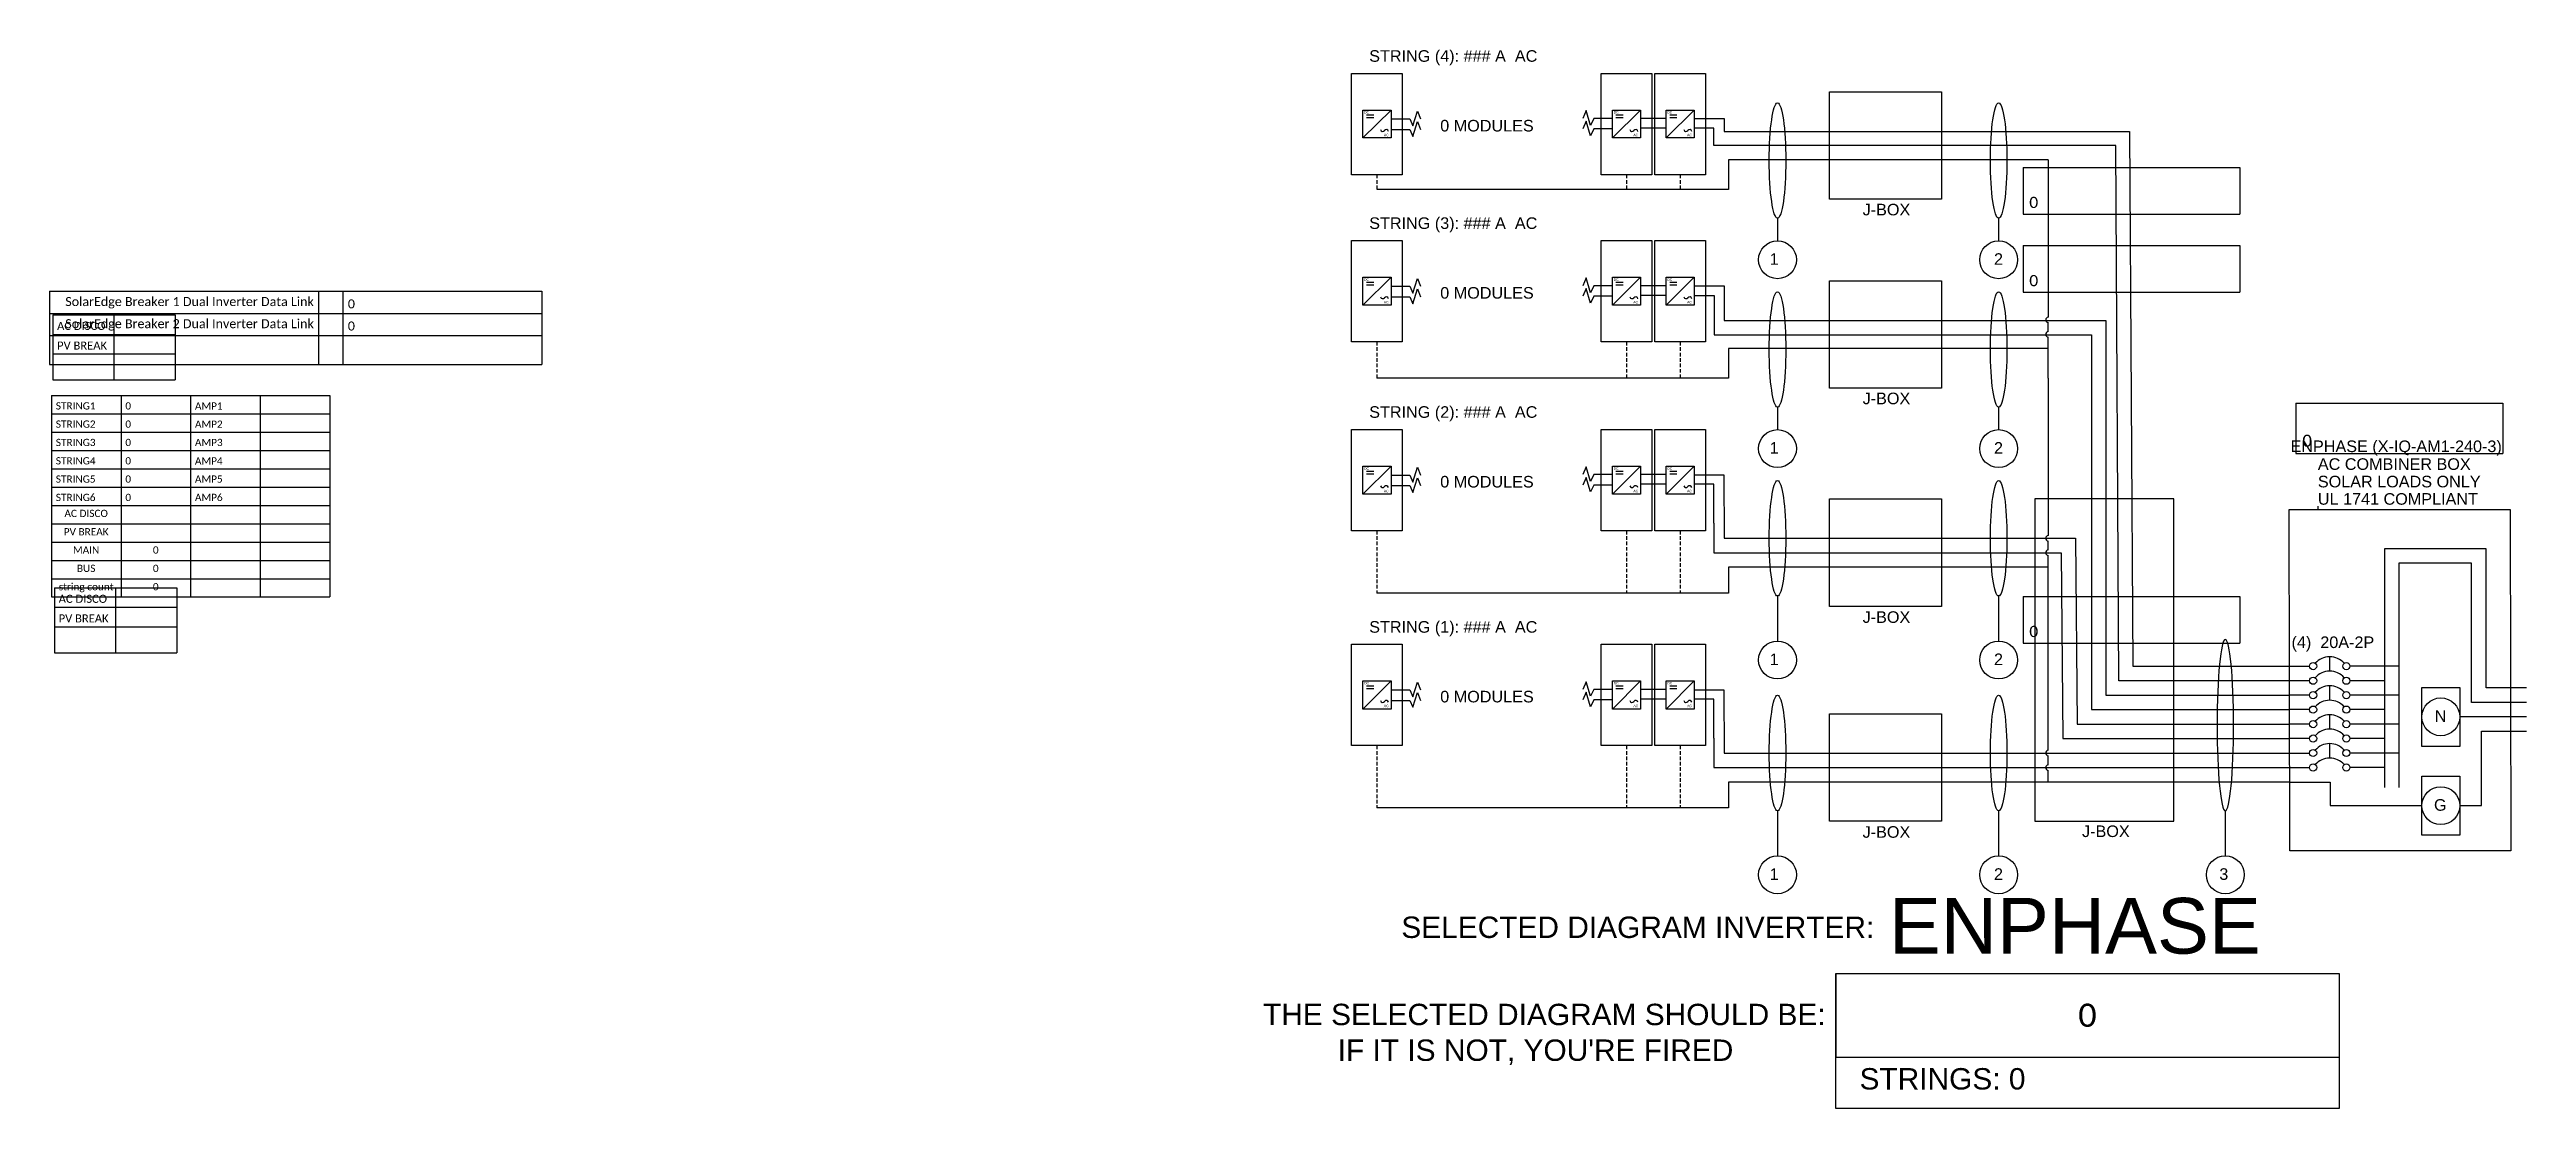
# Model space of a CAD drawing. Header units: inches. Extents: x 0 to 171, y 0 to 73.
import ezdxf

# ---------------------------------------------------------------- set-up
doc = ezdxf.new("R2010")
doc.units = ezdxf.units.IN
doc.header["$MEASUREMENT"] = 0
doc.linetypes.add('DASHED2', pattern=[0.375, 0.25, -0.125])
for name, color, linetype in [('Equipment Schedule', 7, 'Continuous'), ('Ground', 3, 'Continuous'), ('Lines', 7, 'Continuous'), ('Modules', 7, 'Continuous')]:
    doc.layers.add(name, color=color, linetype=linetype)
doc.layers.add('Hidden', color=1, linetype='Continuous', lineweight=25, plot=False)
doc.layers.add('wirecallout', color=4, linetype='Continuous', lineweight=25)
doc.styles.get("Standard").update_dxf_attribs({"font": 'arial.ttf'})

# ---------------------------------------------------------------- blocks, each defined once
blk = doc.blocks.new('*T17')
at = {"color": 0, "linetype": 'ByBlock', "lineweight": -2, "transparency": 16777216}
for p, q in [((0, 0), (19.24, 0)), ((0, 0), (0, -13.93)), ((4.81, 0), (4.81, -13.93)), ((9.62, 0), (9.62, -13.93)), ((14.43, 0), (14.43, -13.93)), ((19.24, 0), (19.24, -13.93)), ((0, -1.27), (19.24, -1.27)), ((0, -2.53), (19.24, -2.53)), ((0, -3.8), (19.24, -3.8)), ((0, -5.07), (19.24, -5.07)), ((0, -6.33), (19.24, -6.33)), ((0, -7.6), (19.24, -7.6)), ((0, -8.87), (19.24, -8.87)), ((0, -10.13), (19.24, -10.13)), ((0, -11.4), (19.24, -11.4)), ((0, -12.67), (19.24, -12.67)), ((0, -13.93), (19.24, -13.93))]:
    blk.add_line(p, q, dxfattribs=at)
at = {"color": 0, "transparency": 16777216, "char_height": 0.5, "width": 4.2095}
for s, insert, attachment_point in [('{\\fCalibri|b0|i0|c0;STRING1', (0.3, -0.97), 7), ('{\\fCalibri|b0|i0|c0;0', (5.11, -0.97), 7), ('{\\fCalibri|b0|i0|c0;AMP1', (9.92, -0.97), 7), ('{\\fCalibri|b0|i0|c0; ', (14.73, -0.97), 7), ('{\\fCalibri|b0|i0|c0;STRING2', (0.3, -2.23), 7), ('{\\fCalibri|b0|i0|c0;STRING3', (0.3, -3.5), 7), ('{\\fCalibri|b0|i0|c0;0', (5.11, -2.23), 7), ('{\\fCalibri|b0|i0|c0;0', (5.11, -3.5), 7), ('{\\fCalibri|b0|i0|c0;AMP2', (9.92, -2.23), 7), ('{\\fCalibri|b0|i0|c0;AMP3', (9.92, -3.5), 7), ('{\\fCalibri|b0|i0|c0; ', (14.73, -2.23), 7), ('{\\fCalibri|b0|i0|c0;STRING4', (0.3, -4.77), 7), ('{\\fCalibri|b0|i0|c0;0', (5.11, -4.77), 7), ('{\\fCalibri|b0|i0|c0;AMP4', (9.92, -4.77), 7), ('{\\fCalibri|b0|i0|c0; ', (14.73, -3.5), 7), ('{\\fCalibri|b0|i0|c0; ', (14.73, -4.77), 7), ('{\\fCalibri|b0|i0|c0;STRING5', (0.3, -6.03), 7), ('{\\fCalibri|b0|i0|c0;STRING6', (0.3, -7.3), 7), ('{\\fCalibri|b0|i0|c0;0', (5.11, -6.03), 7), ('{\\fCalibri|b0|i0|c0;0', (5.11, -7.3), 7), ('{\\fCalibri|b0|i0|c0;AMP5', (9.92, -6.03), 7), ('{\\fCalibri|b0|i0|c0;AMP6', (9.92, -7.3), 7), ('{\\fCalibri|b0|i0|c0; ', (14.73, -6.03), 7), ('{\\fCalibri|b0|i0|c0;AC DISCO', (2.4, -7.9), 2), ('{\\fCalibri|b0|i0|c0;', (7.21, -7.9), 2), ('{\\fCalibri|b0|i0|c0;', (12.02, -7.9), 2), ('{\\fCalibri|b0|i0|c0; ', (14.73, -7.3), 7), ('{\\fCalibri|b0|i0|c0;', (16.83, -7.9), 2), ('{\\fCalibri|b0|i0|c0;PV BREAK', (2.4, -9.17), 2), ('{\\fCalibri|b0|i0|c0;', (7.21, -9.17), 2), ('{\\fCalibri|b0|i0|c0;', (12.02, -9.17), 2), ('{\\fCalibri|b0|i0|c0;', (16.83, -9.17), 2), ('{\\fCalibri|b0|i0|c0;MAIN', (2.4, -10.43), 2), ('{\\fCalibri|b0|i0|c0;BUS', (2.4, -11.7), 2), ('{\\fCalibri|b0|i0|c0;0', (7.21, -10.43), 2), ('{\\fCalibri|b0|i0|c0;0', (7.21, -11.7), 2), ('{\\fCalibri|b0|i0|c0;', (12.02, -10.43), 2), ('{\\fCalibri|b0|i0|c0;', (12.02, -11.7), 2), ('{\\fCalibri|b0|i0|c0;', (16.83, -10.43), 2), ('{\\fCalibri|b0|i0|c0;', (16.83, -11.7), 2), ('{\\fCalibri|b0|i0|c0;string count', (2.4, -12.97), 2), ('{\\fCalibri|b0|i0|c0;0', (7.21, -12.97), 2), ('{\\fCalibri|b0|i0|c0;', (12.02, -12.97), 2), ('{\\fCalibri|b0|i0|c0;', (16.83, -12.97), 2)]:
    blk.add_mtext(s, dxfattribs=dict(at, insert=insert, attachment_point=attachment_point))
blk = doc.blocks.new('*T14')
at = {"color": 0, "linetype": 'ByBlock', "lineweight": -2, "transparency": 16777216}
for p, q in [((0, 0), (14.32, 0)), ((0, 0), (0, -3.48)), ((14.32, 0), (14.32, -3.48)), ((0, -3.48), (14.32, -3.48))]:
    blk.add_line(p, q, dxfattribs=at)
at = {"color": 7, "transparency": 16777216, "insert": (0.45, -3.03), "char_height": 0.8333, "width": 13.4221, "attachment_point": 7}
blk.add_mtext('{\\fCalibri|b0|i0|c0;0', dxfattribs=at)
blk = doc.blocks.new('*T22')
at = {"color": 0, "linetype": 'ByBlock', "lineweight": -2, "transparency": 16777216}
for p, q in [((0, 0), (8.47, 0)), ((0, 0), (0, -4.5)), ((4.23, 0), (4.23, -4.5)), ((8.47, 0), (8.47, -4.5)), ((0, -1.35), (8.47, -1.35)), ((0, -2.7), (8.47, -2.7)), ((0, -4.5), (8.47, -4.5))]:
    blk.add_line(p, q, dxfattribs=at)
at = {"color": 0, "transparency": 16777216, "char_height": 0.5556, "width": 3.6333}
for s, insert, attachment_point in [('{\\fCalibri|b0|i0|c0;AC DISCO', (0.3, -1.05), 7), ('{\\fCalibri|b0|i0|c0;', (8.17, -1.05), 9), ('{\\fCalibri|b0|i0|c0;PV BREAK', (0.3, -2.4), 7), ('{\\fCalibri|b0|i0|c0;', (4.53, -2.4), 7)]:
    blk.add_mtext(s, dxfattribs=dict(at, insert=insert, attachment_point=attachment_point))
blk = doc.blocks.new('*T19')
at = {"color": 0, "linetype": 'ByBlock', "lineweight": -2, "transparency": 16777216}
for p, q in [((0, 0), (8.47, 0)), ((0, 0), (0, -4.5)), ((4.23, 0), (4.23, -4.5)), ((8.47, 0), (8.47, -4.5)), ((0, -1.35), (8.47, -1.35)), ((0, -2.7), (8.47, -2.7)), ((0, -4.5), (8.47, -4.5))]:
    blk.add_line(p, q, dxfattribs=at)
at = {"color": 0, "transparency": 16777216, "char_height": 0.5556, "width": 3.6333}
for s, insert, attachment_point in [('{\\fCalibri|b0|i0|c0;AC DISCO', (0.3, -1.05), 7), ('{\\fCalibri|b0|i0|c0;', (8.17, -1.05), 9), ('{\\fCalibri|b0|i0|c0;PV BREAK', (0.3, -2.4), 7), ('{\\fCalibri|b0|i0|c0;', (4.53, -2.4), 7)]:
    blk.add_mtext(s, dxfattribs=dict(at, insert=insert, attachment_point=attachment_point))
blk = doc.blocks.new('*T23')
at = {"color": 0, "linetype": 'ByBlock', "lineweight": -2, "transparency": 16777216}
for p, q in [((0, 0), (34.03, 0)), ((0, 0), (0, -5.07)), ((18.6, 0), (18.6, -5.07)), ((20.28, 0), (20.28, -5.07)), ((34.03, 0), (34.03, -5.07)), ((0, -1.53), (34.03, -1.53)), ((0, -3.06), (34.03, -3.06)), ((0, -5.07), (34.03, -5.07))]:
    blk.add_line(p, q, dxfattribs=at)
at = {"color": 0, "transparency": 16777216, "char_height": 0.6229}
for s, insert, width, attachment_point in [('{\\fCalibri|b0|i0|c0;SolarEdge Breaker 1 Dual Inverter Data Link', (18.27, -1.19), 17.9297, 9), ('{\\fCalibri|b0|i0|c0;', (19.95, -1.19), 1.0091, 9), ('{\\fCalibri|b0|i0|c0;0', (20.62, -1.19), 13.0727, 7), ('{\\fCalibri|b0|i0|c0;SolarEdge Breaker 2 Dual Inverter Data Link', (18.27, -2.72), 17.9297, 9), ('{\\fCalibri|b0|i0|c0;', (19.95, -2.72), 1.0091, 9), ('{\\fCalibri|b0|i0|c0;0', (20.62, -2.72), 13.0727, 7)]:
    blk.add_mtext(s, dxfattribs=dict(at, insert=insert, width=width, attachment_point=attachment_point))
blk = doc.blocks.new('*T18')
at = {"color": 0, "linetype": 'ByBlock', "lineweight": -2, "transparency": 16777216}
for p, q in [((0, 0), (14.98, 0)), ((0, 0), (0, -3.23)), ((14.98, 0), (14.98, -3.23)), ((0, -3.23), (14.98, -3.23))]:
    blk.add_line(p, q, dxfattribs=at)
at = {"color": 7, "transparency": 16777216, "insert": (0.42, -2.82), "char_height": 0.7747, "width": 14.1425, "attachment_point": 7}
blk.add_mtext('{\\fCalibri|b0|i0|c0;0', dxfattribs=at)
blk = doc.blocks.new('*T15')
at = {"color": 0, "linetype": 'ByBlock', "lineweight": -2, "transparency": 16777216}
for p, q in [((0, 0), (14.98, 0)), ((0, 0), (0, -3.23)), ((14.98, 0), (14.98, -3.23)), ((0, -3.23), (14.98, -3.23))]:
    blk.add_line(p, q, dxfattribs=at)
at = {"color": 7, "transparency": 16777216, "insert": (0.42, -2.82), "char_height": 0.7747, "width": 14.1425, "attachment_point": 7}
blk.add_mtext('{\\fCalibri|b0|i0|c0;0', dxfattribs=at)
blk = doc.blocks.new('*T16')
at = {"color": 0, "linetype": 'ByBlock', "lineweight": -2, "transparency": 16777216}
for p, q in [((0, 0), (14.98, 0)), ((0, 0), (0, -3.23)), ((14.98, 0), (14.98, -3.23)), ((0, -3.23), (14.98, -3.23))]:
    blk.add_line(p, q, dxfattribs=at)
at = {"color": 7, "transparency": 16777216, "insert": (0.42, -2.82), "char_height": 0.7747, "width": 14.1425, "attachment_point": 7}
blk.add_mtext('{\\fCalibri|b0|i0|c0;0', dxfattribs=at)
blk = doc.blocks.new('*T20')
at = {"color": 0, "linetype": 'ByBlock', "lineweight": -2, "transparency": 16777216}
for p, q in [((0, 0), (14.98, 0)), ((0, 0), (0, -3.23)), ((14.98, 0), (14.98, -3.23)), ((0, -3.23), (14.98, -3.23))]:
    blk.add_line(p, q, dxfattribs=at)
at = {"color": 7, "transparency": 16777216, "insert": (0.42, -2.82), "char_height": 0.7747, "width": 14.1425, "attachment_point": 7}
blk.add_mtext('{\\fCalibri|b0|i0|c0;0', dxfattribs=at)
blk = doc.blocks.new('*T21')
at = {"layer": 'Hidden', "color": 0, "linetype": 'ByBlock', "lineweight": -2, "transparency": 16777216}
for p, q in [((0, 0), (34.8, 0)), ((0, 0), (0, -5.8)), ((34.8, 0), (34.8, -5.8)), ((0, -5.8), (34.8, -5.8))]:
    blk.add_line(p, q, dxfattribs=at)
at = {"layer": 'Hidden', "color": 0, "transparency": 16777216, "insert": (17.4, -2.9), "char_height": 1.606, "width": 33.0633, "attachment_point": 5}
blk.add_mtext('{\\fCalibri|b0|i0|c0;0', dxfattribs=at)
blk = doc.blocks.new('*U13')
for p, q in [((-91.17, 140.81), (-93.11, 138.88)), ((-92.37, 140.45), (-92.87, 140.45)), ((-73.92, 140.81), (-75.86, 138.88)), ((-75.12, 140.45), (-75.62, 140.45)), ((-70.21, 140.81), (-72.15, 138.88)), ((-71.4, 140.45), (-71.9, 140.45)), ((-92.37, 140.27), (-92.87, 140.27)), ((-75.12, 140.27), (-75.62, 140.27)), ((-71.4, 140.27), (-71.9, 140.27)), ((-64.45, 133.33), (-64.45, 131.77)), ((-49.16, 133.33), (-49.16, 131.77)), ((-91.17, 129.25), (-93.11, 127.31)), ((-92.37, 128.88), (-92.87, 128.88)), ((-92.37, 128.7), (-92.87, 128.7)), ((-73.92, 129.25), (-75.86, 127.31)), ((-75.12, 128.88), (-75.62, 128.88)), ((-75.12, 128.7), (-75.62, 128.7)), ((-70.21, 129.25), (-72.15, 127.31)), ((-71.4, 128.88), (-71.9, 128.88)), ((-71.4, 128.7), (-71.9, 128.7)), ((-64.45, 120.27), (-64.45, 118.71)), ((-49.16, 120.27), (-49.16, 118.71)), ((-91.17, 116.19), (-93.11, 114.25)), ((-92.37, 115.82), (-92.87, 115.82)), ((-92.37, 115.64), (-92.87, 115.64)), ((-73.92, 116.19), (-75.86, 114.25)), ((-75.12, 115.82), (-75.62, 115.82)), ((-75.12, 115.64), (-75.62, 115.64)), ((-70.21, 116.19), (-72.15, 114.25)), ((-71.4, 115.82), (-71.9, 115.82)), ((-71.4, 115.64), (-71.9, 115.64)), ((-64.45, 107.21), (-64.45, 104.09)), ((-49.16, 107.21), (-49.16, 104.09)), ((-26.27, 102.01), (-26.27, 103.01)), ((-91.17, 101.33), (-93.11, 99.39)), ((-73.92, 101.33), (-75.86, 99.39)), ((-70.21, 101.33), (-72.15, 99.39)), ((-21.49, 102.36), (-24.87, 102.36)), ((-22.49, 101.35), (-24.87, 101.35)), ((-92.37, 100.97), (-92.87, 100.97)), ((-92.37, 100.79), (-92.87, 100.79)), ((-75.12, 100.97), (-75.62, 100.97)), ((-75.12, 100.79), (-75.62, 100.79)), ((-71.4, 100.97), (-71.9, 100.97)), ((-71.4, 100.79), (-71.9, 100.79)), ((-27.67, 100.35), (-29.05, 100.35)), ((-27.67, 99.35), (-29.05, 99.35)), ((-26.27, 100.01), (-26.27, 101.01)), ((-21.49, 100.35), (-24.87, 100.35)), ((-22.49, 99.35), (-24.87, 99.35)), ((-27.67, 98.35), (-29.05, 98.35)), ((-26.27, 98), (-26.27, 99)), ((-21.49, 98.35), (-24.87, 98.35)), ((-12.67, 98.85), (-17.28, 98.85)), ((-27.67, 97.35), (-29.05, 97.35)), ((-26.27, 96), (-26.27, 97)), ((-22.49, 97.35), (-24.87, 97.35)), ((-21.49, 96.35), (-24.87, 96.35)), ((-22.49, 95.35), (-24.87, 95.35)), ((-64.45, 92.35), (-64.45, 89.24)), ((-49.16, 92.35), (-49.16, 89.24)), ((-33.49, 92.35), (-33.49, 89.24))]:
    blk.add_line(p, q)
for points in [[(-91.17, 138.88), (-93.11, 138.88), (-93.11, 140.81), (-91.17, 140.81)], [(-73.92, 138.88), (-75.86, 138.88), (-75.86, 140.81), (-73.92, 140.81)], [(-70.21, 138.88), (-72.15, 138.88), (-72.15, 140.81), (-70.21, 140.81)], [(-53.12, 134.64), (-60.86, 134.64), (-60.86, 142.07), (-53.12, 142.07)], [(-91.17, 127.31), (-93.11, 127.31), (-93.11, 129.25), (-91.17, 129.25)], [(-73.92, 127.31), (-75.86, 127.31), (-75.86, 129.25), (-73.92, 129.25)], [(-70.21, 127.31), (-72.15, 127.31), (-72.15, 129.25), (-70.21, 129.25)], [(-53.12, 121.58), (-60.86, 121.58), (-60.86, 129.01), (-53.12, 129.01)], [(-91.17, 114.25), (-93.11, 114.25), (-93.11, 116.19), (-91.17, 116.19)], [(-73.92, 114.25), (-75.86, 114.25), (-75.86, 116.19), (-73.92, 116.19)], [(-70.21, 114.25), (-72.15, 114.25), (-72.15, 116.19), (-70.21, 116.19)], [(-53.12, 106.48), (-60.86, 106.48), (-60.86, 113.92), (-53.12, 113.92)], [(-46.66, 91.63), (-37.04, 91.63), (-37.04, 113.92), (-46.66, 113.92)], [(-13.74, 89.58), (-29.02, 89.58), (-29.08, 113.2), (-13.8, 113.2)], [(-91.17, 99.39), (-93.11, 99.39), (-93.11, 101.33), (-91.17, 101.33)], [(-73.92, 99.39), (-75.86, 99.39), (-75.86, 101.33), (-73.92, 101.33)], [(-70.21, 99.39), (-72.15, 99.39), (-72.15, 101.33), (-70.21, 101.33)], [(-19.9, 100.89), (-17.28, 100.89), (-17.27, 96.81), (-19.9, 96.81)], [(-53.12, 91.63), (-60.86, 91.63), (-60.86, 99.06), (-53.12, 99.06)]]:
    blk.add_lwpolyline(points, close=True)
for points in [[(-91.17, 140.2), (-91.17, 140.2), (-89.88, 140.2)], [(-91.17, 139.47), (-91.17, 139.47), (-89.88, 139.47)], [(-75.86, 140.23), (-75.86, 140.23), (-77.16, 140.23)], [(-75.86, 139.51), (-75.86, 139.51), (-77.16, 139.51)], [(-72.15, 140.23), (-73.92, 140.23)], [(-70.21, 140.23), (-68.13, 140.23), (-68.13, 139.33), (-40.12, 139.33), (-39.89, 102.36), (-27.67, 102.36)], [(-91.17, 128.63), (-91.17, 128.63), (-89.88, 128.63)], [(-75.86, 128.66), (-75.86, 128.66), (-77.16, 128.66)], [(-72.15, 128.66), (-73.92, 128.66)], [(-70.21, 128.65), (-68.13, 128.65), (-68.13, 126.27), (-66.56, 126.27)], [(-91.17, 127.9), (-91.17, 127.9), (-89.88, 127.9)], [(-75.86, 127.94), (-75.86, 127.94), (-77.16, 127.94)], [(-70.2, 127.99), (-68.84, 127.99), (-68.84, 127.47), (-68.84, 125.27), (-42.75, 125.27), (-42.75, 99.35), (-29.05, 99.35)], [(-66.56, 126.27), (-41.76, 126.27), (-41.76, 100.35), (-29.06, 100.35), (-29.06, 100.35)], [(-91.17, 115.57), (-91.17, 115.57), (-89.88, 115.57)], [(-91.17, 114.84), (-91.17, 114.84), (-89.88, 114.84)], [(-75.86, 115.6), (-75.86, 115.6), (-77.16, 115.6)], [(-75.86, 114.88), (-75.86, 114.88), (-77.16, 114.88)], [(-72.15, 115.6), (-73.92, 115.6)], [(-70.21, 115.59), (-68.16, 115.59), (-68.13, 111.2), (-43.85, 111.2), (-43.73, 98.35), (-29.06, 98.35), (-29.06, 98.35)], [(-27.07, 113.2), (-27.07, 113.41)], [(-68.85, 112.24), (-68.85, 112.24), (-68.85, 110.2), (-66.56, 110.2)], [(-66.56, 110.2), (-44.83, 110.2), (-44.73, 97.35), (-29.06, 97.35)], [(-12.67, 100.85), (-15.46, 100.85), (-15.46, 110.47), (-22.49, 110.47), (-22.49, 93.96)], [(-12.67, 99.85), (-16.46, 99.85), (-16.46, 109.47), (-21.49, 109.47), (-21.49, 93.96)], [(-91.17, 100.72), (-91.17, 100.72), (-89.88, 100.72)], [(-91.17, 99.99), (-91.17, 99.99), (-89.88, 99.99)], [(-75.86, 100.75), (-75.86, 100.75), (-77.16, 100.75)], [(-75.86, 100.02), (-75.86, 100.02), (-77.16, 100.02)], [(-72.15, 100.75), (-73.92, 100.75)], [(-70.21, 100.73), (-68.16, 100.73), (-68.13, 96.35), (-27.67, 96.35)], [(-68.85, 97.38), (-68.85, 97.38), (-68.85, 95.35), (-27.67, 95.35)]]:
    blk.add_lwpolyline(points)
for centre, radius in [((-64.45, 130.46), 1.31), ((-49.16, 130.46), 1.31), ((-64.45, 117.4), 1.31), ((-49.16, 117.4), 1.31), ((-64.45, 102.78), 1.31), ((-49.16, 102.78), 1.31), ((-27.42, 102.36), 0.248), ((-27.42, 101.35), 0.248), ((-25.12, 102.36), 0.248), ((-25.12, 101.35), 0.248), ((-27.42, 100.35), 0.248), ((-27.42, 99.35), 0.248), ((-25.12, 100.35), 0.248), ((-25.12, 99.35), 0.248), ((-18.59, 98.85), 1.31), ((-27.42, 98.35), 0.248), ((-25.12, 98.35), 0.248), ((-27.42, 97.35), 0.248), ((-27.42, 96.35), 0.248), ((-25.12, 97.35), 0.248), ((-25.12, 96.35), 0.248), ((-27.42, 95.35), 0.248), ((-25.12, 95.35), 0.248), ((-18.59, 92.71), 1.31), ((-64.45, 87.93), 1.31), ((-49.16, 87.93), 1.31), ((-33.49, 87.93), 1.31)]:
    blk.add_circle(centre, radius)
for centre, radius, start, end in [((-91.75, 139.49), 0.154, 190.2778, 324.5251), ((-91.5, 139.31), 0.154, 10.2778, 144.5251), ((-74.5, 139.49), 0.154, 190.2778, 324.5251), ((-74.25, 139.31), 0.154, 10.2778, 144.5251), ((-70.78, 139.49), 0.154, 190.2778, 324.5251), ((-70.53, 139.31), 0.154, 10.2778, 144.5251), ((-91.75, 127.92), 0.154, 190.2778, 324.5251), ((-91.5, 127.74), 0.154, 10.2778, 144.5251), ((-74.5, 127.92), 0.154, 190.2778, 324.5251), ((-74.25, 127.74), 0.154, 10.2778, 144.5251), ((-70.78, 127.92), 0.154, 190.2778, 324.5251), ((-70.53, 127.74), 0.154, 10.2778, 144.5251), ((-91.75, 114.86), 0.154, 190.2778, 324.5251), ((-91.5, 114.68), 0.154, 10.2778, 144.5251), ((-74.5, 114.86), 0.154, 190.2778, 324.5251), ((-74.25, 114.68), 0.154, 10.2778, 144.5251), ((-70.78, 114.86), 0.154, 190.2778, 324.5251), ((-70.53, 114.68), 0.154, 10.2778, 144.5251), ((-26.27, 101.68), 1.33, 41.2408, 138.7592), ((-26.27, 100.68), 1.33, 41.2408, 138.7592), ((-91.75, 100), 0.154, 190.2778, 324.5251), ((-91.5, 99.83), 0.154, 10.2778, 144.5251), ((-74.5, 100), 0.154, 190.2778, 324.5251), ((-74.25, 99.83), 0.154, 10.2778, 144.5251), ((-70.78, 100), 0.154, 190.2778, 324.5251), ((-70.53, 99.83), 0.154, 10.2778, 144.5251), ((-26.27, 99.67), 1.33, 41.2408, 138.7592), ((-26.27, 98.67), 1.33, 41.2408, 138.7592), ((-26.27, 97.67), 1.33, 41.2408, 138.7592), ((-26.27, 96.67), 1.33, 41.2408, 138.7592), ((-26.27, 95.67), 1.33, 41.2408, 138.7592), ((-26.27, 94.67), 1.33, 41.2408, 138.7592)]:
    blk.add_arc(centre, radius, start, end)
at = {"layer": 'Equipment Schedule'}
for points in [[(-72.15, 139.56), (-73.92, 139.56)], [(-27.67, 101.35), (-40.86, 101.35), (-41.05, 138.36), (-68.85, 138.36), (-68.85, 139.56), (-70.21, 139.56)], [(-72.15, 127.99), (-73.92, 127.99)], [(-72.15, 114.93), (-73.92, 114.93)], [(-68.85, 112.24), (-68.85, 114.41), (-68.85, 114.93), (-70.21, 114.93)], [(-72.15, 100.07), (-73.92, 100.07)], [(-68.85, 97.38), (-68.85, 99.55), (-68.85, 100.07), (-70.21, 100.07)]]:
    blk.add_lwpolyline(points, dxfattribs=at)
at = {"layer": 'Ground'}
for p, q in [((-67.84, 137.38), (-67.84, 135.32)), ((-45.74, 137.38), (-67.84, 137.38)), ((-45.74, 137.38), (-45.74, 126.49)), ((-66.56, 124.32), (-67.84, 124.32)), ((-67.84, 124.32), (-67.84, 122.26)), ((-45.74, 124.32), (-66.56, 124.32)), ((-67.84, 122.26), (-92.15, 122.26)), ((-45.74, 122.26), (-45.74, 111.39)), ((-67.84, 109.2), (-67.84, 107.4)), ((-66.56, 109.2), (-67.84, 109.2)), ((-45.74, 109.2), (-66.56, 109.2)), ((-45.74, 96.53), (-45.74, 109.2)), ((-67.84, 107.4), (-92.15, 107.4))]:
    blk.add_line(p, q, dxfattribs=at)
at = {"layer": 'Ground', "linetype": 'DASHED2'}
for p, q in [((-92.15, 136.34), (-92.15, 135.32)), ((-74.9, 136.34), (-74.9, 135.32)), ((-71.19, 136.34), (-71.19, 135.32)), ((-92.15, 124.78), (-92.15, 122.26)), ((-74.9, 124.78), (-74.9, 122.26)), ((-71.19, 124.78), (-71.19, 122.26)), ((-92.15, 111.72), (-92.15, 107.4)), ((-74.9, 111.72), (-74.9, 107.4)), ((-71.19, 111.72), (-71.19, 107.4)), ((-92.15, 96.86), (-92.15, 92.55)), ((-74.9, 96.86), (-74.9, 92.55)), ((-71.19, 96.86), (-71.19, 92.55))]:
    blk.add_line(p, q, dxfattribs=at)
at = {"layer": 'Ground'}
for points in [[(-67.84, 135.32), (-67.84, 135.32), (-92.15, 135.32)], [(-45.74, 125.48), (-45.74, 126.11)], [(-45.74, 125.48), (-45.74, 126.11)], [(-45.74, 122.26), (-45.74, 125.11)], [(-45.74, 110.39), (-45.74, 111.01)], [(-45.74, 109.2), (-45.74, 110.01)], [(-17.27, 92.71), (-15.78, 92.71), (-15.78, 97.85), (-12.67, 97.85)], [(-45.74, 96.35), (-45.74, 96.35)], [(-45.74, 95.53), (-45.74, 96.16)], [(-67.84, 94.34), (-67.84, 92.55), (-92.15, 92.55)], [(-66.56, 94.34), (-67.84, 94.34)], [(-29.06, 94.34), (-29.06, 94.34), (-66.56, 94.34)], [(-45.74, 95.35), (-45.74, 95.35)], [(-45.74, 94.34), (-45.74, 95.16)], [(-29.06, 94.34), (-26.24, 94.34), (-26.24, 92.71), (-19.9, 92.71)]]:
    blk.add_lwpolyline(points, dxfattribs=at)
blk.add_lwpolyline([(-19.9, 94.75), (-17.27, 94.75), (-17.27, 90.68), (-19.9, 90.68)], close=True, dxfattribs=at)
for centre in [(-45.71, 126.3), (-45.71, 125.3), (-45.71, 111.2), (-45.71, 110.2), (-45.71, 96.35), (-45.71, 95.34)]:
    blk.add_arc(centre, 0.191, 98.3924, 261.6076, dxfattribs=at)
at = {"layer": 'Hidden'}
blk.add_lwpolyline([(-60.42, 81.11), (-25.62, 81.11), (-25.62, 71.77), (-60.42, 71.77)], close=True, dxfattribs=at)
at = {"layer": 'Lines', "lineweight": -3}
for p, q in [((-89.66, 139.72), (-89.34, 140.73)), ((-89.34, 140.73), (-89.13, 140.2)), ((-77.69, 140.77), (-77.91, 140.23)), ((-77.37, 139.75), (-77.69, 140.77)), ((-89.88, 140.2), (-89.66, 139.72)), ((-89.88, 139.47), (-89.66, 138.99)), ((-89.66, 138.99), (-89.34, 140.01)), ((-89.34, 140.01), (-89.13, 139.47)), ((-77.69, 140.04), (-77.91, 139.51)), ((-77.37, 139.02), (-77.69, 140.04)), ((-77.16, 140.23), (-77.37, 139.75)), ((-77.16, 139.51), (-77.37, 139.02)), ((-89.88, 128.63), (-89.66, 128.15)), ((-89.66, 128.15), (-89.34, 129.17)), ((-89.34, 129.17), (-89.13, 128.63)), ((-77.69, 129.2), (-77.91, 128.66)), ((-77.69, 128.47), (-77.91, 127.94)), ((-77.37, 128.18), (-77.69, 129.2)), ((-77.37, 127.45), (-77.69, 128.47)), ((-77.16, 128.66), (-77.37, 128.18)), ((-89.88, 127.9), (-89.66, 127.42)), ((-89.66, 127.42), (-89.34, 128.44)), ((-89.34, 128.44), (-89.13, 127.9)), ((-77.16, 127.94), (-77.37, 127.45)), ((-89.88, 115.57), (-89.66, 115.09)), ((-89.88, 114.84), (-89.66, 114.36)), ((-89.66, 115.09), (-89.34, 116.11)), ((-89.66, 114.36), (-89.34, 115.38)), ((-89.34, 116.11), (-89.13, 115.57)), ((-89.34, 115.38), (-89.13, 114.84)), ((-77.69, 116.14), (-77.91, 115.6)), ((-77.69, 115.41), (-77.91, 114.88)), ((-77.37, 115.12), (-77.69, 116.14)), ((-77.37, 114.4), (-77.69, 115.41)), ((-77.16, 115.6), (-77.37, 115.12)), ((-77.16, 114.88), (-77.37, 114.4)), ((-89.66, 100.23), (-89.34, 101.25)), ((-89.34, 101.25), (-89.13, 100.72)), ((-77.69, 101.28), (-77.91, 100.75)), ((-77.37, 100.27), (-77.69, 101.28)), ((-89.88, 100.72), (-89.66, 100.23)), ((-89.88, 99.99), (-89.66, 99.51)), ((-89.66, 99.51), (-89.34, 100.53)), ((-89.34, 100.53), (-89.13, 99.99)), ((-77.69, 100.56), (-77.91, 100.02)), ((-77.37, 99.54), (-77.69, 100.56)), ((-77.16, 100.75), (-77.37, 100.27)), ((-77.16, 100.02), (-77.37, 99.54))]:
    blk.add_line(p, q, dxfattribs=at)
at = {"layer": 'Modules'}
for points in [[(-93.9, 136.34), (-93.9, 143.35), (-90.4, 143.35), (-90.4, 136.34)], [(-76.65, 136.34), (-76.65, 143.35), (-73.15, 143.35), (-73.15, 136.34)], [(-72.94, 136.34), (-72.94, 143.35), (-69.43, 143.35), (-69.43, 136.34)], [(-93.9, 124.78), (-93.9, 131.78), (-90.4, 131.78), (-90.4, 124.78)], [(-76.65, 124.78), (-76.65, 131.78), (-73.15, 131.78), (-73.15, 124.78)], [(-72.94, 124.78), (-72.94, 131.78), (-69.43, 131.78), (-69.43, 124.78)], [(-93.9, 111.72), (-93.9, 118.72), (-90.4, 118.72), (-90.4, 111.72)], [(-76.65, 111.72), (-76.65, 118.72), (-73.15, 118.72), (-73.15, 111.72)], [(-72.94, 111.72), (-72.94, 118.72), (-69.43, 118.72), (-69.43, 111.72)], [(-93.9, 96.86), (-93.9, 103.87), (-90.4, 103.87), (-90.4, 96.86)], [(-76.65, 96.86), (-76.65, 103.87), (-73.15, 103.87), (-73.15, 96.86)], [(-72.94, 96.86), (-72.94, 103.87), (-69.43, 103.87), (-69.43, 96.86)]]:
    blk.add_lwpolyline(points, close=True, dxfattribs=at)
at = {"layer": 'wirecallout', "color": 7}
for centre in [(-64.45, 137.32), (-49.16, 137.32), (-64.45, 124.26), (-49.16, 124.26), (-64.45, 111.2), (-49.16, 111.2), (-64.45, 96.35), (-49.16, 96.35)]:
    blk.add_ellipse(centre, major_axis=(0, 3.99), ratio=0.14309, dxfattribs=at)
at = {"layer": 'wirecallout', "color": 7, "extrusion": (0, 0, -1)}
blk.add_ellipse((-33.49, 98.28), major_axis=(0, 5.93), ratio=0.096375, dxfattribs=at)
for name, p in [('*T20', (-47.46, 136.85)), ('*T15', (-47.46, 131.44)), ('*T23', (-183.92, 128.28)), ('*T19', (-183.7, 126.65)), ('*T17', (-183.79, 121.07)), ('*T14', (-28.61, 120.55)), ('*T22', (-183.59, 107.78)), ('*T18', (-47.46, 107.18)), ('*T16', (-47.46, 107.18)), ('*T21', (-60.42, 81.11))]:
    blk.add_blockref(name, p)
for s, height, p in [('STRING (4): ### A  AC', 0.8009, (-92.68, 144.15)), ('0 MODULES', 0.801, (-87.77, 139.33)), ('STRING (3): ### A  AC', 0.8009, (-92.68, 132.59)), ('0 MODULES', 0.801, (-87.77, 127.77)), ('STRING (2): ### A  AC', 0.8009, (-92.68, 119.53)), ('ENPHASE (X-IQ-AM1-240-3)', 0.8009, (-28.98, 117.16)), ('AC COMBINER BOX', 0.8009, (-27.09, 115.93)), ('0 MODULES', 0.801, (-87.77, 114.71)), ('SOLAR LOADS ONLY', 0.8009, (-27.09, 114.72)), ('UL 1741 COMPLIANT', 0.8009, (-27.09, 113.52)), ('STRING (1): ### A  AC', 0.8009, (-92.68, 104.67)), ('0 MODULES', 0.801, (-87.77, 99.85))]:
    blk.add_text(s, height=height).set_placement(p)
at = {"attachment_point": 3}
for s, width, gutter_width, insert, char_height in [('DC', 3.7893, 0.242, (-92.69, 140.74), 0.17), ('DC', 3.7893, 0.242, (-75.44, 140.74), 0.17), ('DC', 3.7893, 0.242, (-71.73, 140.74), 0.17), ('AC', 3.7893, 0.242, (-91.34, 139.17), 0.17), ('AC', 3.7893, 0.242, (-74.09, 139.17), 0.17), ('AC', 3.7893, 0.242, (-70.37, 139.17), 0.17), ('J-BOX', 15.657, 1, (-55.27, 134.33), 0.801), ('1', 15.657, 1, (-64.37, 130.91), 0.801), ('2', 15.657, 1, (-48.86, 130.91), 0.801), ('DC', 3.7893, 0.242, (-92.69, 129.17), 0.17), ('DC', 3.7893, 0.242, (-75.44, 129.17), 0.17), ('DC', 3.7893, 0.242, (-71.73, 129.17), 0.17), ('AC', 3.7893, 0.242, (-91.34, 127.61), 0.17), ('AC', 3.7893, 0.242, (-74.09, 127.61), 0.17), ('AC', 3.7893, 0.242, (-70.37, 127.61), 0.17), ('J-BOX', 15.657, 1, (-55.27, 121.27), 0.801), ('1', 15.657, 1, (-64.37, 117.85), 0.801), ('2', 15.657, 1, (-48.86, 117.85), 0.801), ('DC', 3.7893, 0.242, (-92.69, 116.11), 0.17), ('DC', 3.7893, 0.242, (-75.44, 116.11), 0.17), ('DC', 3.7893, 0.242, (-71.73, 116.11), 0.17), ('AC', 3.7893, 0.242, (-91.34, 114.55), 0.17), ('AC', 3.7893, 0.242, (-74.09, 114.55), 0.17), ('AC', 3.7893, 0.242, (-70.37, 114.55), 0.17), ('J-BOX', 15.657, 1, (-55.27, 106.15), 0.801), ('1', 15.657, 1, (-64.37, 103.23), 0.801), ('2', 15.657, 1, (-48.86, 103.23), 0.801), ('(4)  20A-2P', 15.657, 1, (-23.19, 104.41), 0.8009), ('DC', 3.7893, 0.242, (-92.69, 101.26), 0.17), ('DC', 3.7893, 0.242, (-75.44, 101.26), 0.17), ('DC', 3.7893, 0.242, (-71.73, 101.26), 0.17), ('AC', 3.7893, 0.242, (-91.34, 99.69), 0.17), ('AC', 3.7893, 0.242, (-74.09, 99.69), 0.17), ('AC', 3.7893, 0.242, (-70.37, 99.69), 0.17), ('N', 15.657, 1, (-18.2, 99.3), 0.801), ('G', 15.657, 1, (-18.19, 93.16), 0.801), ('J-BOX', 15.657, 1, (-55.27, 91.29), 0.801), ('J-BOX', 15.657, 1, (-40.1, 91.34), 0.801), ('1', 15.657, 1, (-64.37, 88.38), 0.801), ('2', 15.657, 1, (-48.86, 88.38), 0.801), ('3', 15.657, 1, (-33.28, 88.38), 0.801)]:
    blk.add_mtext_dynamic_manual_height_columns(s, width=width, gutter_width=gutter_width, heights=[0], dxfattribs=dict(at, insert=insert, char_height=char_height))
at = {"layer": 'Hidden', "attachment_point": 1}
for s, width, gutter_width, heights, insert, char_height in [('{\\C1;ENPHASE}', 51.0377, 19.26, [28.83], (-56.75, 86.33), 3.8517), ('{\\C1;SELECTED DIAGRAM INVERTER:}', 41.1813, 7.39, [15.49], (-90.46, 85.04), 1.4784), ('{\\C1;THE SELECTED DIAGRAM SHOULD BE:}', 41.1813, 7.39, [15.49], (-100.02, 79.01), 1.4784), ("{\\C1;IF IT IS NOT, YOU'RE FIRED}", 41.1813, 7.39, [15.49], (-94.86, 76.54), 1.4784)]:
    blk.add_mtext_dynamic_manual_height_columns(s, width=width, gutter_width=gutter_width, heights=heights, dxfattribs=dict(at, insert=insert, char_height=char_height))
at = {"layer": 'Hidden', "color": 7, "insert": (-58.78, 74.56), "char_height": 1.4784, "attachment_point": 1}
blk.add_mtext_dynamic_manual_height_columns('{\\C1;STRINGS: 0}', width=41.1813, gutter_width=7.39, heights=[15.49], dxfattribs=at)

msp = doc.modelspace()

# ---------------------------------------------------------------- block references
msp.add_blockref('*U13', (183.79, -71.77))

doc.saveas('drawing.dxf')
